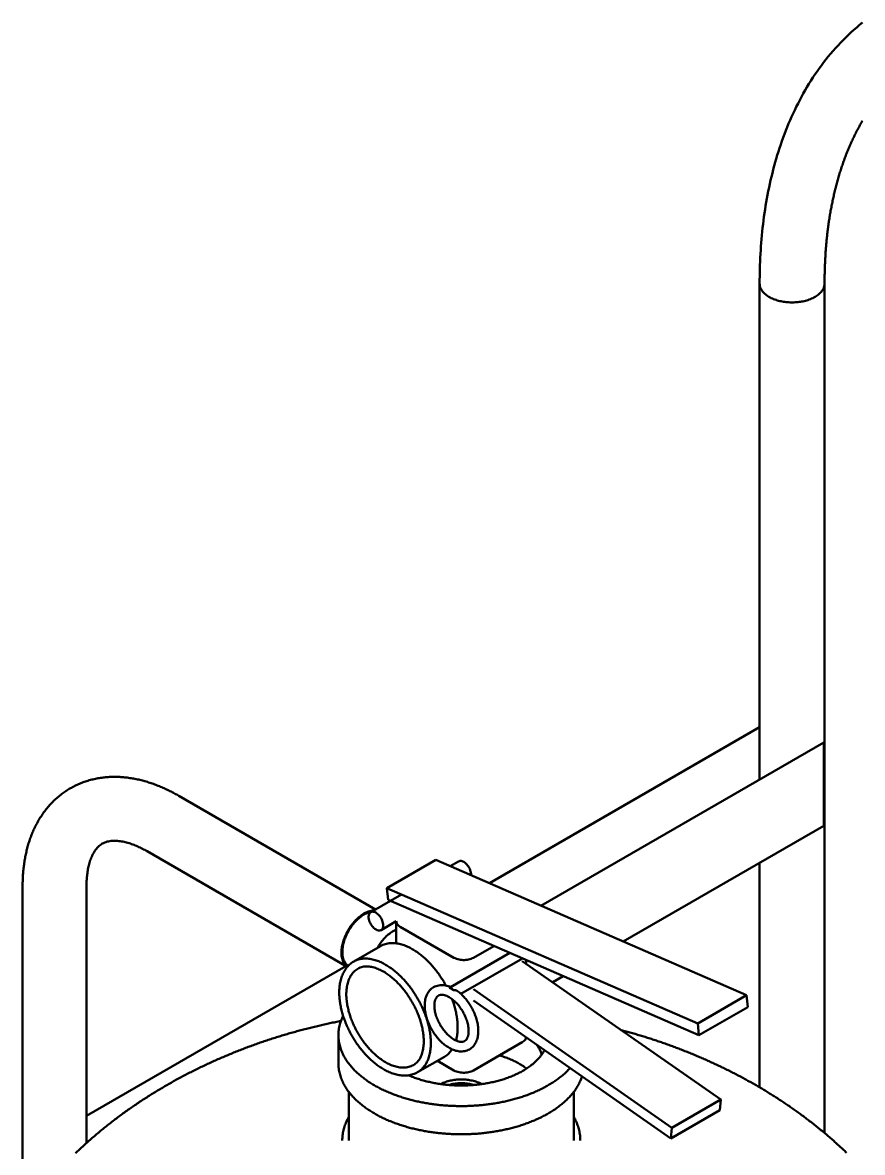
# Model space of a CAD drawing. Header units: millimetres. Extents: x 0 to 594, y 0 to 420.
# Drawn here: x 457.33 to 490.18, y 286.59 to 330.8 of the extents above; entities that cross this region are included whole.
import ezdxf

# ---------------------------------------------------------------- set-up
doc = ezdxf.new("R2010")
doc.units = ezdxf.units.MM
doc.layers.add('01-VISIBLE', color=7, linetype='CONTINUOUS', lineweight=50)

msp = doc.modelspace()

# ---------------------------------------------------------------- linework, layer by layer
at = {"layer": '01-VISIBLE'}
for p, q in [((486.163, 301.183), (486.163, 320.581)), ((488.703, 287.349), (488.703, 320.581)), ((475.591, 297.121), (486.163, 303.224)), ((477.606, 296.243), (488.67, 302.631)), ((488.67, 299.365), (488.67, 302.631)), ((471.138, 296.101), (463.45, 300.539)), ((480.831, 294.839), (488.67, 299.365)), ((470.034, 293.852), (462.2, 298.374)), ((471.582, 296.933), (473.492, 298.035)), ((473.492, 298.035), (485.651, 292.739)), ((474.059, 297.788), (474.386, 297.977)), ((486.163, 289.136), (486.163, 297.917)), ((457.333, 297.007), (457.333, 284.127)), ((459.833, 297.007), (459.833, 286.959)), ((470.949, 295.993), (472.15, 296.686)), ((471.629, 296.468), (471.582, 296.933)), ((471.582, 296.933), (483.742, 291.637)), ((471.629, 296.468), (483.788, 291.172)), ((471.354, 295.291), (471.948, 295.634)), ((471.948, 295.576), (471.898, 295.605)), ((471.948, 294.772), (471.948, 295.642)), ((472.106, 295.421), (474.206, 294.209)), ((471.334, 294.665), (470.283, 294.059)), ((474.97, 294.209), (475.764, 294.667)), ((474.073, 293.058), (476.388, 294.395)), ((474.478, 292.793), (476.881, 294.181)), ((476.879, 294.079), (484.641, 288.656)), ((477.037, 293.968), (477.037, 294.113)), ((459.833, 288.023), (469.982, 293.882)), ((478.072, 293.246), (478.483, 293.483)), ((474.97, 292.977), (482.731, 287.554)), ((483.742, 291.637), (485.651, 292.739)), ((485.697, 292.275), (485.651, 292.739)), ((474.97, 292.533), (482.692, 287.138)), ((483.788, 291.172), (485.697, 292.275)), ((483.788, 291.172), (483.742, 291.637)), ((469.688, 290.075), (469.688, 291.178)), ((474.97, 289.8), (476.879, 290.902)), ((473.834, 290.335), (472.783, 289.729)), ((473.556, 290.175), (474.206, 289.8)), ((470.093, 287.054), (470.093, 288.961)), ((478.893, 287.054), (478.893, 288.961)), ((482.731, 287.554), (484.641, 288.656)), ((484.601, 288.241), (484.641, 288.656)), ((482.692, 287.138), (484.601, 288.241)), ((482.692, 287.138), (482.731, 287.554))]:
    msp.add_line(p, q, dxfattribs=at)
for points in [[(486.163, 320.581), (486.163, 320.727), (486.165, 320.872), (486.167, 321.018), (486.171, 321.163), (486.175, 321.309), (486.181, 321.454), (486.188, 321.6), (486.195, 321.745), (486.204, 321.89), (486.214, 322.036), (486.225, 322.181), (486.237, 322.326), (486.25, 322.471), (486.264, 322.616), (486.28, 322.76), (486.297, 322.905), (486.314, 323.049), (486.333, 323.194), (486.354, 323.338), (486.375, 323.482), (486.398, 323.625), (486.422, 323.769), (486.447, 323.912), (486.474, 324.056), (486.501, 324.198), (486.531, 324.341), (486.561, 324.483), (486.593, 324.625), (486.626, 324.767), (486.66, 324.908), (486.696, 325.05), (486.734, 325.19), (486.772, 325.331), (486.813, 325.47), (486.854, 325.61), (486.897, 325.749), (486.942, 325.887), (486.988, 326.026), (487.036, 326.163), (487.085, 326.3), (487.136, 326.437), (487.188, 326.572), (487.242, 326.708), (487.297, 326.842), (487.354, 326.976), (487.413, 327.109), (487.473, 327.242), (487.535, 327.374), (487.598, 327.505), (487.664, 327.635), (487.73, 327.764), (487.799, 327.892), (487.869, 328.02), (487.941, 328.146), (488.015, 328.272), (488.09, 328.396), (488.168, 328.52), (488.247, 328.642), (488.327, 328.763), (488.41, 328.883), (488.494, 329.002), (488.58, 329.119), (488.667, 329.236), (488.757, 329.35), (488.848, 329.464), (488.941, 329.576), (489.035, 329.687), (489.132, 329.796), (489.23, 329.903), (489.329, 330.009), (489.431, 330.114), (489.534, 330.216), (489.639, 330.318), (489.745, 330.417), (489.853, 330.514), (489.963, 330.61), (490.074, 330.704), (490.187, 330.796)], [(488.703, 320.581), (488.703, 320.631), (488.703, 320.682), (488.703, 320.732), (488.704, 320.782), (488.704, 320.832), (488.705, 320.882), (488.706, 320.932), (488.707, 320.983), (488.708, 321.033), (488.71, 321.083), (488.711, 321.133), (488.713, 321.183), (488.714, 321.233), (488.716, 321.283), (488.718, 321.334), (488.72, 321.384), (488.722, 321.434), (488.725, 321.484), (488.727, 321.534), (488.73, 321.584), (488.733, 321.634), (488.736, 321.684), (488.739, 321.734), (488.743, 321.784), (488.746, 321.834), (488.75, 321.884), (488.753, 321.934), (488.757, 321.984), (488.761, 322.034), (488.766, 322.084), (488.77, 322.134), (488.774, 322.184), (488.779, 322.234), (488.784, 322.284), (488.789, 322.334), (488.794, 322.384), (488.799, 322.434), (488.805, 322.484), (488.81, 322.534), (488.816, 322.584), (488.822, 322.633), (488.828, 322.683), (488.835, 322.733), (488.841, 322.783), (488.848, 322.832), (488.855, 322.882), (488.862, 322.932), (488.869, 322.981), (488.876, 323.031), (488.883, 323.081), (488.891, 323.13), (488.899, 323.18), (488.907, 323.229), (488.915, 323.279), (488.923, 323.328), (488.932, 323.378), (488.941, 323.427), (488.949, 323.477), (488.959, 323.526), (488.968, 323.575), (488.977, 323.624), (488.987, 323.674), (488.997, 323.723), (489.007, 323.772), (489.017, 323.821), (489.027, 323.87), (489.038, 323.919), (489.048, 323.968), (489.059, 324.017), (489.071, 324.066), (489.082, 324.115), (489.093, 324.164), (489.105, 324.213), (489.117, 324.261), (489.129, 324.31), (489.141, 324.359), (489.154, 324.407), (489.167, 324.456), (489.18, 324.504), (489.193, 324.553), (489.206, 324.601), (489.219, 324.649), (489.233, 324.698), (489.247, 324.746), (489.261, 324.794), (489.276, 324.842), (489.29, 324.89), (489.305, 324.938), (489.32, 324.986), (489.335, 325.034), (489.351, 325.081), (489.366, 325.129), (489.382, 325.177), (489.398, 325.224), (489.415, 325.272), (489.431, 325.319), (489.448, 325.366), (489.465, 325.413), (489.482, 325.46), (489.5, 325.508), (489.518, 325.554), (489.535, 325.601), (489.554, 325.648), (489.572, 325.695), (489.591, 325.741), (489.61, 325.788), (489.629, 325.834), (489.648, 325.88), (489.668, 325.927), (489.687, 325.973), (489.707, 326.019), (489.728, 326.065), (489.748, 326.11), (489.769, 326.156), (489.79, 326.201), (489.812, 326.247), (489.833, 326.292), (489.855, 326.337), (489.877, 326.382), (489.899, 326.427), (489.922, 326.472), (489.945, 326.517), (489.968, 326.561), (489.991, 326.606), (490.015, 326.65), (490.039, 326.694), (490.063, 326.738), (490.087, 326.782), (490.112, 326.826), (490.137, 326.869), (490.162, 326.912), (490.188, 326.956)], [(486.163, 320.581), (486.166, 320.531), (486.175, 320.481), (486.189, 320.432), (486.209, 320.386), (486.233, 320.341), (486.261, 320.299), (486.292, 320.259), (486.326, 320.221), (486.363, 320.186), (486.402, 320.153), (486.442, 320.123), (486.484, 320.094), (486.527, 320.067), (486.571, 320.043), (486.616, 320.02), (486.662, 319.998), (486.709, 319.979), (486.756, 319.961), (486.804, 319.944), (486.853, 319.929), (486.902, 319.915), (486.951, 319.903), (487, 319.892), (487.05, 319.882), (487.1, 319.874), (487.15, 319.866), (487.201, 319.86), (487.251, 319.856), (487.302, 319.852), (487.352, 319.849), (487.403, 319.848), (487.454, 319.848), (487.504, 319.849), (487.555, 319.851), (487.606, 319.855), (487.656, 319.859), (487.706, 319.865), (487.757, 319.872), (487.807, 319.881), (487.856, 319.89), (487.906, 319.901), (487.955, 319.913), (488.004, 319.926), (488.053, 319.941), (488.101, 319.958), (488.148, 319.975), (488.195, 319.995), (488.241, 320.016), (488.286, 320.038), (488.331, 320.063)], [(488.331, 320.063), (488.375, 320.089), (488.417, 320.118), (488.459, 320.149), (488.498, 320.182), (488.535, 320.217), (488.57, 320.255), (488.602, 320.295), (488.631, 320.338), (488.655, 320.383), (488.676, 320.43), (488.69, 320.479), (488.7, 320.53), (488.703, 320.581)], [(463.45, 300.539), (463.407, 300.564), (463.363, 300.589), (463.319, 300.613), (463.275, 300.637), (463.231, 300.661), (463.186, 300.684), (463.142, 300.707), (463.097, 300.73), (463.052, 300.752), (463.007, 300.774), (462.962, 300.795), (462.916, 300.816), (462.87, 300.837), (462.824, 300.858), (462.778, 300.877), (462.732, 300.897), (462.686, 300.916), (462.639, 300.935), (462.593, 300.953), (462.546, 300.971), (462.499, 300.989), (462.452, 301.006), (462.404, 301.023), (462.357, 301.039), (462.309, 301.055), (462.261, 301.07), (462.213, 301.085), (462.165, 301.099), (462.117, 301.113), (462.069, 301.127), (462.02, 301.139), (461.972, 301.152), (461.923, 301.164), (461.874, 301.175), (461.825, 301.186), (461.776, 301.196), (461.727, 301.206), (461.677, 301.216), (461.628, 301.224), (461.578, 301.232), (461.529, 301.24), (461.479, 301.247), (461.429, 301.254), (461.38, 301.259), (461.33, 301.265), (461.28, 301.27), (461.23, 301.274), (461.18, 301.277), (461.13, 301.28), (461.079, 301.282), (461.029, 301.284), (460.979, 301.285), (460.929, 301.285), (460.879, 301.285), (460.829, 301.284), (460.778, 301.282), (460.728, 301.28), (460.678, 301.277), (460.628, 301.273), (460.578, 301.269), (460.528, 301.264), (460.478, 301.258), (460.429, 301.252), (460.379, 301.245), (460.329, 301.237), (460.28, 301.228), (460.231, 301.219), (460.181, 301.209), (460.132, 301.199), (460.083, 301.187), (460.035, 301.175), (459.986, 301.163), (459.938, 301.149), (459.89, 301.135), (459.842, 301.12), (459.794, 301.104), (459.747, 301.088), (459.7, 301.071), (459.653, 301.053), (459.606, 301.035), (459.56, 301.015), (459.514, 300.995), (459.468, 300.975), (459.422, 300.954), (459.377, 300.932), (459.333, 300.909), (459.288, 300.885), (459.244, 300.861), (459.2, 300.837), (459.157, 300.811), (459.114, 300.785), (459.072, 300.758), (459.03, 300.731), (458.988, 300.703), (458.947, 300.674), (458.906, 300.645), (458.866, 300.615), (458.826, 300.584), (458.787, 300.553), (458.748, 300.522), (458.71, 300.489), (458.672, 300.456), (458.634, 300.423), (458.597, 300.389), (458.561, 300.354), (458.525, 300.319), (458.49, 300.283), (458.455, 300.247), (458.421, 300.211), (458.387, 300.173), (458.354, 300.136), (458.321, 300.098), (458.289, 300.059), (458.258, 300.02), (458.227, 299.981), (458.196, 299.941), (458.166, 299.9), (458.137, 299.86), (458.108, 299.819), (458.08, 299.777), (458.053, 299.735), (458.026, 299.693), (457.999, 299.65), (457.973, 299.607), (457.948, 299.564), (457.923, 299.52), (457.899, 299.476), (457.875, 299.432), (457.852, 299.388), (457.829, 299.343), (457.807, 299.298), (457.786, 299.252), (457.765, 299.207), (457.745, 299.161), (457.725, 299.115), (457.706, 299.068), (457.687, 299.022), (457.669, 298.975), (457.651, 298.928), (457.634, 298.881), (457.617, 298.834), (457.601, 298.786), (457.586, 298.738), (457.57, 298.691), (457.556, 298.642), (457.542, 298.594), (457.528, 298.546), (457.515, 298.498), (457.503, 298.449), (457.491, 298.4), (457.479, 298.351), (457.468, 298.302), (457.457, 298.253), (457.447, 298.204), (457.437, 298.155), (457.428, 298.106), (457.419, 298.056), (457.411, 298.007), (457.403, 297.957), (457.396, 297.908), (457.389, 297.858), (457.382, 297.808), (457.376, 297.758), (457.37, 297.709), (457.365, 297.659), (457.36, 297.609), (457.356, 297.559), (457.352, 297.509), (457.348, 297.459), (457.345, 297.409), (457.342, 297.358), (457.34, 297.308), (457.337, 297.258), (457.336, 297.208), (457.335, 297.158), (457.334, 297.108), (457.333, 297.058), (457.333, 297.007)], [(460.45, 298.672), (460.407, 298.644), (460.365, 298.614), (460.326, 298.582), (460.288, 298.547), (460.253, 298.509), (460.22, 298.47), (460.188, 298.43), (460.159, 298.388), (460.131, 298.344), (460.105, 298.3), (460.081, 298.255), (460.058, 298.209), (460.037, 298.162), (460.017, 298.115), (459.998, 298.067), (459.981, 298.019), (459.965, 297.97), (459.95, 297.921), (459.936, 297.872), (459.923, 297.822), (459.911, 297.772), (459.9, 297.722), (459.89, 297.671), (459.881, 297.621), (459.873, 297.57), (459.866, 297.519), (459.859, 297.468), (459.853, 297.417), (459.848, 297.366), (459.844, 297.315), (459.841, 297.264), (459.838, 297.213), (459.836, 297.161), (459.834, 297.11), (459.833, 297.059), (459.833, 297.007)], [(462.2, 298.374), (462.156, 298.4), (462.111, 298.425), (462.066, 298.449), (462.02, 298.473), (461.974, 298.496), (461.928, 298.518), (461.882, 298.54), (461.835, 298.561), (461.788, 298.582), (461.741, 298.602), (461.693, 298.621), (461.645, 298.639), (461.597, 298.657), (461.548, 298.673), (461.499, 298.689), (461.45, 298.704), (461.401, 298.717), (461.351, 298.73), (461.301, 298.742), (461.251, 298.752), (461.2, 298.761), (461.149, 298.769), (461.098, 298.775), (461.047, 298.78), (460.996, 298.783), (460.945, 298.785), (460.893, 298.785), (460.842, 298.782), (460.791, 298.778), (460.74, 298.771), (460.69, 298.762), (460.64, 298.75), (460.591, 298.735), (460.543, 298.717), (460.496, 298.696), (460.45, 298.672)], [(474.386, 297.977), (474.418, 297.99), (474.453, 297.995), (474.489, 297.993), (474.523, 297.985), (474.557, 297.973), (474.588, 297.957)], [(474.588, 297.957), (474.631, 297.928), (474.671, 297.895), (474.708, 297.858), (474.741, 297.818), (474.771, 297.775), (474.797, 297.731), (474.821, 297.685), (474.84, 297.637), (474.856, 297.587), (474.868, 297.537), (474.874, 297.485), (474.874, 297.433)], [(470.035, 293.853), (469.996, 293.884), (469.96, 293.919), (469.928, 293.958), (469.901, 294), (469.877, 294.044), (469.857, 294.09), (469.841, 294.137), (469.828, 294.186), (469.818, 294.235), (469.811, 294.284), (469.807, 294.334), (469.805, 294.385), (469.805, 294.435), (469.807, 294.485), (469.811, 294.535), (469.817, 294.584), (469.825, 294.634), (469.834, 294.683), (469.844, 294.732), (469.856, 294.781), (469.87, 294.829), (469.885, 294.877), (469.901, 294.925), (469.918, 294.972), (469.936, 295.018), (469.956, 295.065), (469.976, 295.11), (469.998, 295.156), (470.021, 295.2), (470.044, 295.244), (470.069, 295.288), (470.095, 295.331), (470.122, 295.373), (470.15, 295.415), (470.178, 295.456), (470.208, 295.497), (470.239, 295.536), (470.27, 295.575), (470.303, 295.613), (470.337, 295.65), (470.371, 295.687), (470.407, 295.722), (470.443, 295.756), (470.481, 295.789), (470.52, 295.821), (470.559, 295.852), (470.6, 295.881), (470.642, 295.909), (470.684, 295.935), (470.728, 295.96), (470.773, 295.982), (470.819, 296.002), (470.866, 296.019), (470.914, 296.034), (470.963, 296.046), (471.012, 296.054), (471.062, 296.058)], [(470.069, 293.89), (470.029, 293.92), (469.992, 293.955), (469.96, 293.994), (469.932, 294.036), (469.909, 294.081), (469.889, 294.127), (469.873, 294.175), (469.861, 294.224), (469.851, 294.273), (469.845, 294.323), (469.841, 294.374), (469.84, 294.424), (469.841, 294.475), (469.844, 294.525), (469.849, 294.575), (469.856, 294.625), (469.864, 294.675), (469.875, 294.724), (469.886, 294.773), (469.899, 294.822), (469.914, 294.87), (469.93, 294.918), (469.947, 294.966), (469.966, 295.013), (469.985, 295.059), (470.006, 295.105), (470.028, 295.15), (470.051, 295.195), (470.075, 295.24), (470.1, 295.283), (470.126, 295.326), (470.154, 295.369), (470.182, 295.411), (470.211, 295.452), (470.242, 295.492), (470.273, 295.532), (470.305, 295.57), (470.339, 295.608), (470.373, 295.645), (470.409, 295.681), (470.445, 295.715), (470.483, 295.749), (470.522, 295.781), (470.561, 295.812), (470.602, 295.842), (470.644, 295.87), (470.687, 295.896), (470.731, 295.921), (470.777, 295.943), (470.823, 295.962), (470.871, 295.979), (470.919, 295.993), (470.969, 296.004)], [(471.354, 295.291), (471.306, 295.274), (471.255, 295.274), (471.206, 295.286), (471.159, 295.307), (471.116, 295.334), (471.076, 295.366), (471.04, 295.402), (471.007, 295.44), (470.976, 295.482), (470.949, 295.525), (470.925, 295.57), (470.905, 295.617), (470.888, 295.665), (470.875, 295.714), (470.867, 295.765), (470.865, 295.816), (470.87, 295.867), (470.885, 295.916), (470.911, 295.959), (470.949, 295.993)], [(470.949, 295.993), (470.982, 296.006), (471.017, 296.011), (471.052, 296.009), (471.087, 296.001), (471.12, 295.989), (471.152, 295.972)], [(471.152, 295.972), (471.194, 295.945), (471.233, 295.912), (471.268, 295.877), (471.301, 295.838), (471.33, 295.797), (471.357, 295.754), (471.38, 295.709), (471.4, 295.663), (471.416, 295.615), (471.429, 295.566), (471.436, 295.516), (471.438, 295.465), (471.433, 295.415), (471.418, 295.367), (471.392, 295.324), (471.354, 295.291)], [(471.211, 294.595), (471.237, 294.64), (471.264, 294.684), (471.293, 294.728), (471.323, 294.771), (471.353, 294.813), (471.385, 294.854), (471.418, 294.895), (471.452, 294.934), (471.487, 294.973), (471.523, 295.01), (471.56, 295.047), (471.599, 295.082), (471.638, 295.116), (471.679, 295.149), (471.721, 295.18), (471.764, 295.209), (471.808, 295.237), (471.854, 295.262), (471.9, 295.286), (471.948, 295.307)], [(471.948, 295.642), (471.954, 295.595), (471.971, 295.551), (471.998, 295.511), (472.03, 295.477), (472.066, 295.447), (472.106, 295.421)], [(473.891, 293.119), (473.867, 293.163), (473.842, 293.207), (473.817, 293.251), (473.791, 293.294), (473.765, 293.337), (473.738, 293.38), (473.711, 293.422), (473.683, 293.464), (473.655, 293.505), (473.626, 293.547), (473.597, 293.588), (473.567, 293.628), (473.537, 293.669), (473.506, 293.709), (473.475, 293.748), (473.444, 293.787), (473.411, 293.826), (473.379, 293.864), (473.346, 293.902), (473.312, 293.94), (473.278, 293.977), (473.243, 294.013), (473.208, 294.049), (473.173, 294.085), (473.137, 294.12), (473.1, 294.154), (473.063, 294.188), (473.025, 294.222), (472.987, 294.255), (472.949, 294.287), (472.909, 294.318), (472.87, 294.349), (472.83, 294.38), (472.789, 294.409), (472.748, 294.438), (472.706, 294.466), (472.664, 294.493), (472.621, 294.52), (472.577, 294.545), (472.533, 294.57), (472.489, 294.593), (472.444, 294.616), (472.398, 294.637), (472.352, 294.658), (472.306, 294.677), (472.259, 294.694), (472.211, 294.711), (472.163, 294.726), (472.115, 294.739), (472.066, 294.751), (472.016, 294.761), (471.967, 294.769), (471.917, 294.776), (471.867, 294.78), (471.816, 294.782), (471.766, 294.782), (471.716, 294.78), (471.666, 294.775), (471.616, 294.767), (471.567, 294.757), (471.518, 294.744), (471.47, 294.729), (471.424, 294.71), (471.378, 294.689), (471.334, 294.665)], [(472.783, 289.729), (472.74, 289.705), (472.694, 289.684), (472.648, 289.665), (472.601, 289.648), (472.553, 289.634), (472.504, 289.622), (472.455, 289.613), (472.406, 289.605), (472.356, 289.601), (472.306, 289.598), (472.256, 289.598), (472.206, 289.6), (472.156, 289.603), (472.106, 289.609), (472.057, 289.617), (472.007, 289.626), (471.959, 289.637), (471.91, 289.649), (471.862, 289.663), (471.814, 289.679), (471.767, 289.695), (471.721, 289.713), (471.674, 289.733), (471.629, 289.753), (471.584, 289.775), (471.539, 289.797), (471.495, 289.821), (471.451, 289.846), (471.408, 289.871), (471.366, 289.897), (471.324, 289.925), (471.282, 289.953), (471.241, 289.981), (471.201, 290.011), (471.161, 290.041), (471.122, 290.072), (471.083, 290.104), (471.044, 290.136), (471.006, 290.169), (470.969, 290.202), (470.932, 290.236), (470.896, 290.27), (470.86, 290.305), (470.825, 290.341), (470.79, 290.377), (470.756, 290.413), (470.722, 290.45), (470.689, 290.488), (470.656, 290.525), (470.624, 290.564), (470.592, 290.602), (470.561, 290.641), (470.53, 290.681), (470.5, 290.721), (470.47, 290.761), (470.441, 290.801), (470.412, 290.842), (470.383, 290.884), (470.356, 290.925), (470.328, 290.967), (470.302, 291.009), (470.275, 291.052), (470.249, 291.095), (470.224, 291.138), (470.199, 291.182), (470.175, 291.225), (470.151, 291.269), (470.128, 291.314), (470.106, 291.358), (470.083, 291.403), (470.062, 291.449), (470.041, 291.494), (470.02, 291.54), (470, 291.586), (469.981, 291.632), (469.962, 291.678), (469.944, 291.725), (469.927, 291.772), (469.91, 291.819), (469.893, 291.866), (469.877, 291.913), (469.862, 291.961), (469.848, 292.009), (469.834, 292.057), (469.821, 292.105), (469.809, 292.154), (469.797, 292.203), (469.786, 292.251), (469.776, 292.3), (469.766, 292.35), (469.757, 292.399), (469.75, 292.448), (469.743, 292.498), (469.736, 292.547), (469.731, 292.597), (469.727, 292.647), (469.723, 292.697), (469.72, 292.747), (469.719, 292.797), (469.718, 292.847), (469.719, 292.897), (469.72, 292.947), (469.723, 292.997), (469.727, 293.047), (469.732, 293.097), (469.739, 293.146), (469.746, 293.196), (469.755, 293.245), (469.766, 293.294), (469.778, 293.343), (469.791, 293.391), (469.806, 293.439), (469.823, 293.486), (469.841, 293.532), (469.861, 293.578), (469.883, 293.623), (469.906, 293.668), (469.931, 293.711), (469.959, 293.753), (469.988, 293.794), (470.018, 293.833), (470.051, 293.871), (470.086, 293.907), (470.122, 293.942), (470.16, 293.974), (470.2, 294.005), (470.241, 294.033), (470.283, 294.059)], [(471.533, 293.935), (471.489, 293.96), (471.445, 293.984), (471.4, 294.007), (471.354, 294.028), (471.308, 294.049), (471.261, 294.068), (471.214, 294.086), (471.166, 294.103), (471.118, 294.118), (471.069, 294.132), (471.02, 294.144), (470.97, 294.154), (470.92, 294.163), (470.87, 294.169), (470.82, 294.174), (470.769, 294.176), (470.719, 294.176), (470.668, 294.174), (470.618, 294.169), (470.568, 294.161), (470.518, 294.151), (470.469, 294.138), (470.421, 294.123), (470.374, 294.104), (470.328, 294.083), (470.283, 294.059)], [(474.97, 294.209), (474.923, 294.185), (474.874, 294.165), (474.824, 294.149), (474.772, 294.136), (474.72, 294.127), (474.667, 294.121), (474.615, 294.118), (474.562, 294.118), (474.509, 294.121), (474.456, 294.127), (474.404, 294.136), (474.353, 294.149), (474.302, 294.165), (474.253, 294.185), (474.206, 294.209)], [(472.621, 290.01), (472.577, 289.986), (472.531, 289.965), (472.484, 289.948), (472.436, 289.934), (472.386, 289.923), (472.337, 289.915), (472.287, 289.91), (472.236, 289.908), (472.186, 289.908), (472.136, 289.911), (472.086, 289.917), (472.036, 289.925), (471.986, 289.935), (471.938, 289.946), (471.889, 289.96), (471.841, 289.976), (471.794, 289.993), (471.747, 290.011), (471.701, 290.031), (471.655, 290.053), (471.61, 290.075), (471.566, 290.099), (471.522, 290.124), (471.479, 290.15), (471.436, 290.177), (471.395, 290.205), (471.353, 290.234), (471.313, 290.263), (471.272, 290.294), (471.233, 290.325), (471.194, 290.357), (471.156, 290.39), (471.118, 290.423), (471.081, 290.457), (471.044, 290.492), (471.009, 290.527), (470.973, 290.563), (470.938, 290.599), (470.904, 290.636), (470.87, 290.674), (470.837, 290.712), (470.805, 290.75), (470.773, 290.789), (470.741, 290.828), (470.71, 290.868), (470.68, 290.908), (470.65, 290.949), (470.621, 290.99), (470.593, 291.031), (470.565, 291.073), (470.537, 291.115), (470.51, 291.158), (470.484, 291.201), (470.458, 291.244), (470.433, 291.288), (470.408, 291.332), (470.384, 291.376), (470.361, 291.421), (470.338, 291.465), (470.316, 291.511), (470.294, 291.556), (470.273, 291.602), (470.253, 291.648), (470.233, 291.694), (470.214, 291.741), (470.196, 291.788), (470.178, 291.835), (470.161, 291.882), (470.145, 291.93), (470.129, 291.978), (470.115, 292.026), (470.1, 292.074), (470.087, 292.123), (470.075, 292.172), (470.063, 292.221), (470.052, 292.27), (470.042, 292.319), (470.033, 292.369), (470.024, 292.418), (470.017, 292.468), (470.011, 292.518), (470.005, 292.568), (470.001, 292.618), (469.998, 292.669), (469.996, 292.719), (469.995, 292.769), (469.995, 292.82), (469.997, 292.87), (470, 292.92), (470.004, 292.97), (470.01, 293.02), (470.017, 293.07), (470.026, 293.12), (470.036, 293.169), (470.049, 293.218), (470.063, 293.266), (470.079, 293.314), (470.097, 293.361), (470.118, 293.407), (470.14, 293.452), (470.165, 293.496), (470.192, 293.538), (470.221, 293.579), (470.253, 293.618), (470.287, 293.655), (470.323, 293.69), (470.362, 293.722), (470.403, 293.752), (470.445, 293.779)], [(471.452, 293.663), (471.408, 293.687), (471.364, 293.711), (471.318, 293.733), (471.273, 293.754), (471.226, 293.774), (471.179, 293.792), (471.131, 293.809), (471.083, 293.823), (471.034, 293.836), (470.985, 293.847), (470.935, 293.856), (470.885, 293.862), (470.834, 293.865), (470.784, 293.866), (470.733, 293.864), (470.683, 293.859), (470.634, 293.85), (470.585, 293.838), (470.537, 293.822), (470.49, 293.802), (470.445, 293.779)], [(472.621, 290.01), (472.664, 290.037), (472.704, 290.067), (472.742, 290.1), (472.777, 290.136), (472.809, 290.175), (472.839, 290.215), (472.866, 290.258), (472.891, 290.302), (472.913, 290.347), (472.932, 290.393), (472.95, 290.44), (472.965, 290.488), (472.978, 290.537), (472.99, 290.586), (472.999, 290.635), (473.007, 290.685), (473.014, 290.735), (473.019, 290.785), (473.022, 290.835), (473.024, 290.885), (473.025, 290.936), (473.024, 290.986), (473.022, 291.036), (473.02, 291.087), (473.016, 291.137), (473.011, 291.187), (473.005, 291.237), (472.998, 291.287), (472.99, 291.336), (472.981, 291.386), (472.971, 291.435), (472.961, 291.485), (472.949, 291.534), (472.937, 291.582), (472.924, 291.631), (472.911, 291.679), (472.896, 291.728), (472.881, 291.776), (472.865, 291.823), (472.849, 291.871), (472.831, 291.918), (472.813, 291.965), (472.795, 292.012), (472.776, 292.058), (472.756, 292.105), (472.735, 292.151), (472.714, 292.196), (472.693, 292.242), (472.67, 292.287), (472.648, 292.332), (472.624, 292.376), (472.6, 292.421), (472.576, 292.465), (472.551, 292.508), (472.525, 292.551), (472.499, 292.594), (472.472, 292.637), (472.444, 292.679), (472.416, 292.721), (472.388, 292.762), (472.359, 292.804), (472.329, 292.844), (472.299, 292.885), (472.269, 292.925), (472.237, 292.964), (472.206, 293.003), (472.173, 293.042), (472.141, 293.08), (472.107, 293.117), (472.073, 293.155), (472.039, 293.191), (472.004, 293.227), (471.968, 293.263), (471.932, 293.298), (471.895, 293.332), (471.858, 293.366), (471.82, 293.399), (471.782, 293.432), (471.743, 293.463), (471.703, 293.494), (471.663, 293.525), (471.622, 293.554), (471.58, 293.583), (471.538, 293.61), (471.496, 293.637), (471.452, 293.663)], [(472.783, 289.729), (472.826, 289.756), (472.868, 289.785), (472.907, 289.816), (472.944, 289.85), (472.98, 289.885), (473.013, 289.923), (473.045, 289.963), (473.074, 290.004), (473.101, 290.046), (473.127, 290.09), (473.15, 290.134), (473.171, 290.18), (473.191, 290.227), (473.208, 290.274), (473.224, 290.322), (473.238, 290.37), (473.251, 290.419), (473.262, 290.468), (473.271, 290.517), (473.28, 290.567), (473.286, 290.617), (473.292, 290.667), (473.296, 290.718), (473.299, 290.768), (473.301, 290.818), (473.301, 290.869), (473.301, 290.919), (473.299, 290.969), (473.297, 291.02), (473.293, 291.07), (473.289, 291.12), (473.284, 291.17), (473.278, 291.22), (473.271, 291.27), (473.263, 291.32), (473.254, 291.37), (473.245, 291.419), (473.234, 291.469), (473.223, 291.518), (473.212, 291.567), (473.199, 291.616), (473.186, 291.664), (473.172, 291.713), (473.158, 291.761), (473.143, 291.809), (473.127, 291.857), (473.111, 291.905), (473.094, 291.952), (473.076, 292), (473.058, 292.047), (473.04, 292.093), (473.02, 292.14), (473, 292.186), (472.98, 292.232), (472.959, 292.278), (472.937, 292.324), (472.915, 292.369), (472.893, 292.414), (472.87, 292.459), (472.846, 292.504), (472.822, 292.548), (472.797, 292.592), (472.772, 292.635), (472.746, 292.679), (472.72, 292.722), (472.693, 292.765), (472.666, 292.807), (472.639, 292.849), (472.61, 292.891), (472.582, 292.932), (472.553, 292.974), (472.523, 293.014), (472.493, 293.055), (472.462, 293.095), (472.431, 293.134), (472.399, 293.174), (472.367, 293.213), (472.335, 293.251), (472.302, 293.289), (472.268, 293.327), (472.234, 293.364), (472.199, 293.4), (472.164, 293.437), (472.129, 293.472), (472.093, 293.508), (472.056, 293.542), (472.019, 293.576), (471.981, 293.61), (471.943, 293.643), (471.905, 293.675), (471.866, 293.707), (471.826, 293.738), (471.786, 293.769), (471.745, 293.799), (471.704, 293.827), (471.662, 293.856), (471.62, 293.883), (471.577, 293.91), (471.533, 293.935)], [(474.076, 293.06), (474.026, 293.08), (473.976, 293.097), (473.925, 293.111), (473.873, 293.123), (473.82, 293.131), (473.767, 293.136), (473.714, 293.137), (473.661, 293.134), (473.608, 293.127), (473.556, 293.115), (473.505, 293.1), (473.456, 293.079), (473.409, 293.055)], [(473.409, 293.055), (473.367, 293.028), (473.327, 292.998), (473.289, 292.964), (473.255, 292.928), (473.224, 292.889), (473.195, 292.848), (473.17, 292.804), (473.147, 292.76), (473.128, 292.713), (473.111, 292.666), (473.097, 292.618), (473.086, 292.569), (473.077, 292.52), (473.07, 292.47), (473.066, 292.42), (473.063, 292.37), (473.063, 292.32), (473.064, 292.27), (473.068, 292.22), (473.072, 292.17), (473.079, 292.121), (473.087, 292.071), (473.096, 292.022), (473.107, 291.973), (473.119, 291.924), (473.132, 291.876), (473.147, 291.828), (473.163, 291.78), (473.18, 291.733), (473.198, 291.687), (473.217, 291.64), (473.237, 291.594), (473.258, 291.549), (473.28, 291.504), (473.303, 291.459), (473.327, 291.415), (473.352, 291.372), (473.378, 291.329), (473.405, 291.287), (473.433, 291.245), (473.462, 291.204), (473.492, 291.164), (473.522, 291.124), (473.554, 291.085), (473.586, 291.047), (473.619, 291.01), (473.654, 290.973), (473.689, 290.937), (473.725, 290.903), (473.762, 290.869), (473.8, 290.836), (473.839, 290.804), (473.879, 290.774), (473.919, 290.745), (473.961, 290.717), (474.004, 290.691), (474.047, 290.666), (474.092, 290.643), (474.137, 290.622), (474.184, 290.603), (474.231, 290.586), (474.279, 290.571), (474.327, 290.559), (474.377, 290.55), (474.426, 290.544), (474.476, 290.541), (474.526, 290.542), (474.576, 290.546), (474.626, 290.553), (474.675, 290.565), (474.722, 290.58), (474.768, 290.6), (474.813, 290.623)], [(474.016, 292.667), (473.972, 292.691), (473.926, 292.713), (473.879, 292.731), (473.831, 292.745), (473.782, 292.755), (473.731, 292.759), (473.681, 292.756), (473.632, 292.744), (473.587, 292.721), (473.549, 292.689), (473.517, 292.649), (473.492, 292.606), (473.474, 292.559), (473.46, 292.51), (473.45, 292.461), (473.444, 292.411), (473.441, 292.361), (473.441, 292.31), (473.444, 292.26), (473.448, 292.21), (473.455, 292.16), (473.464, 292.11), (473.475, 292.061), (473.487, 292.012), (473.501, 291.963), (473.516, 291.915), (473.533, 291.868), (473.551, 291.821), (473.571, 291.774), (473.591, 291.728), (473.613, 291.683), (473.636, 291.638), (473.661, 291.594), (473.686, 291.55), (473.713, 291.507), (473.741, 291.465), (473.769, 291.424), (473.799, 291.384), (473.831, 291.344), (473.863, 291.305), (473.896, 291.267), (473.931, 291.23), (473.966, 291.195), (474.003, 291.16), (474.041, 291.127), (474.08, 291.095), (474.121, 291.065), (474.162, 291.037), (474.205, 291.011), (474.25, 290.987), (474.295, 290.965), (474.342, 290.947), (474.391, 290.933), (474.44, 290.923), (474.49, 290.919), (474.541, 290.922), (474.59, 290.934), (474.634, 290.957), (474.673, 290.989), (474.705, 291.028), (474.729, 291.072), (474.748, 291.119), (474.762, 291.168), (474.772, 291.217), (474.778, 291.267), (474.781, 291.317), (474.781, 291.368), (474.778, 291.418), (474.773, 291.468), (474.767, 291.518), (474.758, 291.568), (474.747, 291.617), (474.735, 291.666), (474.721, 291.715), (474.706, 291.763), (474.689, 291.81), (474.671, 291.857), (474.651, 291.904), (474.631, 291.95), (474.609, 291.995), (474.585, 292.04), (474.561, 292.084), (474.536, 292.128), (474.509, 292.17), (474.481, 292.213), (474.452, 292.254), (474.422, 292.294), (474.391, 292.334), (474.359, 292.373), (474.326, 292.411), (474.291, 292.448), (474.256, 292.483), (474.219, 292.518), (474.181, 292.551), (474.142, 292.583), (474.101, 292.613), (474.059, 292.641), (474.016, 292.667)], [(474.031, 293.028), (474.039, 293.032), (474.046, 293.037), (474.053, 293.042), (474.059, 293.047), (474.066, 293.053), (474.073, 293.058)], [(474.031, 293.028), (474.045, 293.028), (474.059, 293.027), (474.073, 293.024), (474.086, 293.019), (474.099, 293.014), (474.111, 293.007)], [(474.031, 293.028), (474.045, 293.021), (474.058, 293.014), (474.072, 293.007), (474.085, 293), (474.098, 292.993), (474.111, 292.985)], [(474.073, 293.058), (474.073, 293.059), (474.074, 293.059), (474.075, 293.059), (474.076, 293.059), (474.077, 293.059), (474.078, 293.059)], [(474.111, 293.007), (474.126, 292.998), (474.14, 292.987), (474.154, 292.975), (474.167, 292.963), (474.179, 292.95), (474.19, 292.936)], [(474.111, 292.985), (474.124, 292.977), (474.138, 292.969), (474.151, 292.961), (474.164, 292.953), (474.177, 292.944), (474.19, 292.936)], [(474.19, 292.936), (474.216, 292.944), (474.242, 292.944), (474.269, 292.94), (474.294, 292.931), (474.319, 292.92), (474.341, 292.905)], [(474.813, 290.623), (474.855, 290.65), (474.895, 290.68), (474.932, 290.714), (474.967, 290.75), (474.998, 290.789), (475.027, 290.831), (475.052, 290.874), (475.075, 290.919), (475.094, 290.965), (475.111, 291.012), (475.125, 291.06), (475.136, 291.109), (475.145, 291.159), (475.152, 291.208), (475.156, 291.258), (475.159, 291.308), (475.159, 291.358), (475.157, 291.409), (475.154, 291.459), (475.149, 291.509), (475.143, 291.558), (475.135, 291.608), (475.125, 291.657), (475.115, 291.706), (475.102, 291.755), (475.089, 291.803), (475.074, 291.851), (475.059, 291.899), (475.042, 291.946), (475.024, 291.993), (475.005, 292.039), (474.984, 292.085), (474.963, 292.13), (474.941, 292.175), (474.918, 292.22), (474.894, 292.264), (474.869, 292.307), (474.842, 292.35), (474.815, 292.392), (474.788, 292.434), (474.759, 292.475), (474.729, 292.516), (474.698, 292.555), (474.667, 292.594), (474.634, 292.632), (474.601, 292.67), (474.567, 292.706), (474.531, 292.742), (474.495, 292.777), (474.458, 292.811), (474.42, 292.843), (474.381, 292.875), (474.341, 292.905)], [(474.286, 290.969), (474.299, 291.018), (474.31, 291.066), (474.32, 291.116), (474.328, 291.165), (474.335, 291.215), (474.341, 291.264), (474.345, 291.314), (474.348, 291.364), (474.35, 291.414), (474.351, 291.464), (474.351, 291.515), (474.35, 291.565), (474.348, 291.615), (474.344, 291.665), (474.34, 291.715), (474.335, 291.764), (474.329, 291.814), (474.322, 291.864), (474.315, 291.913), (474.306, 291.963), (474.297, 292.012), (474.287, 292.061), (474.277, 292.11), (474.265, 292.159), (474.253, 292.207), (474.24, 292.256), (474.227, 292.304), (474.213, 292.352), (474.198, 292.4), (474.182, 292.448), (474.166, 292.495), (474.15, 292.542), (474.133, 292.589)], [(469.87, 291.935), (469.848, 291.888), (469.827, 291.84), (469.807, 291.792), (469.788, 291.742), (469.771, 291.693), (469.756, 291.643), (469.742, 291.592), (469.729, 291.541), (469.718, 291.49), (469.709, 291.439), (469.701, 291.387), (469.695, 291.335), (469.691, 291.282), (469.689, 291.23), (469.688, 291.178)], [(469.786, 291.735), (469.731, 291.725), (469.677, 291.714), (469.623, 291.703), (469.568, 291.692), (469.514, 291.68), (469.46, 291.669), (469.405, 291.658), (469.351, 291.646), (469.297, 291.634), (469.243, 291.622), (469.188, 291.61), (469.134, 291.598), (469.08, 291.586), (469.026, 291.574), (468.972, 291.561), (468.918, 291.548), (468.864, 291.536), (468.81, 291.523), (468.756, 291.51), (468.702, 291.497), (468.648, 291.483), (468.594, 291.47), (468.541, 291.456), (468.487, 291.443), (468.433, 291.429), (468.379, 291.415), (468.326, 291.401), (468.272, 291.387), (468.218, 291.373), (468.165, 291.358), (468.111, 291.344), (468.058, 291.329), (468.004, 291.314), (467.951, 291.299), (467.897, 291.284), (467.844, 291.269), (467.791, 291.254), (467.737, 291.238), (467.684, 291.223), (467.631, 291.207), (467.578, 291.191), (467.525, 291.175), (467.471, 291.159), (467.418, 291.143), (467.365, 291.127), (467.312, 291.11), (467.259, 291.094), (467.207, 291.077), (467.154, 291.06), (467.101, 291.043), (467.048, 291.026), (466.995, 291.009), (466.943, 290.992), (466.89, 290.974), (466.837, 290.957), (466.785, 290.939), (466.732, 290.921), (466.68, 290.903), (466.627, 290.885), (466.575, 290.867), (466.523, 290.848), (466.47, 290.83), (466.418, 290.811), (466.366, 290.792), (466.314, 290.773), (466.262, 290.754), (466.209, 290.735), (466.157, 290.716), (466.105, 290.696), (466.054, 290.677), (466.002, 290.657), (465.95, 290.637), (465.898, 290.617), (465.846, 290.597), (465.795, 290.577), (465.743, 290.557), (465.691, 290.536), (465.64, 290.516), (465.588, 290.495), (465.537, 290.474), (465.486, 290.453), (465.434, 290.432), (465.383, 290.411), (465.332, 290.389), (465.281, 290.368), (465.23, 290.346), (465.179, 290.324), (465.128, 290.302), (465.077, 290.28), (465.026, 290.258), (464.975, 290.236), (464.924, 290.214), (464.874, 290.191), (464.823, 290.168), (464.772, 290.145), (464.722, 290.123), (464.671, 290.099), (464.621, 290.076), (464.571, 290.053), (464.52, 290.029), (464.47, 290.006), (464.42, 289.982), (464.37, 289.958), (464.32, 289.934), (464.27, 289.91), (464.22, 289.886), (464.17, 289.861), (464.12, 289.837), (464.071, 289.812), (464.021, 289.787), (463.972, 289.762), (463.922, 289.737), (463.873, 289.712), (463.823, 289.687), (463.774, 289.661), (463.725, 289.636), (463.676, 289.61), (463.626, 289.584), (463.577, 289.558), (463.529, 289.532), (463.48, 289.506), (463.431, 289.479), (463.382, 289.453), (463.333, 289.426), (463.285, 289.399), (463.236, 289.373), (463.188, 289.345), (463.139, 289.318), (463.091, 289.291), (463.043, 289.264), (462.995, 289.236), (462.947, 289.208), (462.899, 289.18), (462.851, 289.152), (462.803, 289.124), (462.755, 289.096), (462.708, 289.068), (462.66, 289.039), (462.613, 289.01), (462.565, 288.982), (462.518, 288.953), (462.47, 288.924), (462.423, 288.894), (462.376, 288.865), (462.329, 288.836), (462.282, 288.806), (462.235, 288.776), (462.189, 288.746), (462.142, 288.716), (462.095, 288.686), (462.049, 288.656), (462.002, 288.626), (461.956, 288.595), (461.91, 288.565), (461.864, 288.534), (461.818, 288.503), (461.772, 288.472), (461.726, 288.441), (461.68, 288.409), (461.634, 288.378), (461.589, 288.346), (461.543, 288.314), (461.498, 288.283), (461.452, 288.251), (461.407, 288.218), (461.362, 288.186), (461.317, 288.154), (461.272, 288.121), (461.227, 288.088), (461.182, 288.056), (461.138, 288.023), (461.093, 287.99), (461.049, 287.956), (461.004, 287.923), (460.96, 287.89), (460.916, 287.856), (460.872, 287.822), (460.828, 287.788), (460.784, 287.754), (460.74, 287.72), (460.697, 287.686), (460.653, 287.652), (460.61, 287.617), (460.567, 287.582), (460.523, 287.547), (460.48, 287.513), (460.437, 287.477), (460.394, 287.442), (460.352, 287.407), (460.309, 287.371), (460.266, 287.336), (460.224, 287.3), (460.182, 287.264), (460.14, 287.228), (460.097, 287.192), (460.055, 287.156), (460.014, 287.119), (459.972, 287.083), (459.93, 287.046), (459.889, 287.009), (459.847, 286.972), (459.806, 286.935), (459.765, 286.898), (459.724, 286.861), (459.683, 286.823), (459.642, 286.785), (459.602, 286.748), (459.561, 286.71), (459.521, 286.672), (459.48, 286.634), (459.44, 286.595), (459.4, 286.557)], [(489.565, 286.576), (489.528, 286.612), (489.491, 286.648), (489.453, 286.683), (489.415, 286.718), (489.378, 286.753), (489.34, 286.788), (489.302, 286.823), (489.264, 286.858), (489.226, 286.893), (489.188, 286.927), (489.15, 286.962), (489.111, 286.996), (489.073, 287.03), (489.034, 287.065), (488.995, 287.099), (488.957, 287.132), (488.918, 287.166), (488.879, 287.2), (488.84, 287.233), (488.8, 287.267), (488.761, 287.3), (488.722, 287.333), (488.682, 287.367), (488.643, 287.4), (488.603, 287.432), (488.563, 287.465), (488.523, 287.498), (488.483, 287.53), (488.443, 287.563), (488.403, 287.595), (488.363, 287.627), (488.322, 287.659), (488.282, 287.691), (488.242, 287.723), (488.201, 287.755), (488.16, 287.786), (488.119, 287.818), (488.079, 287.849), (488.038, 287.88), (487.996, 287.911), (487.955, 287.942), (487.914, 287.973), (487.873, 288.004), (487.831, 288.035), (487.79, 288.065), (487.748, 288.096), (487.707, 288.126), (487.665, 288.156), (487.623, 288.186), (487.581, 288.216), (487.539, 288.246), (487.497, 288.276), (487.455, 288.306), (487.413, 288.335), (487.37, 288.364), (487.328, 288.394), (487.285, 288.423), (487.243, 288.452), (487.2, 288.481), (487.158, 288.51), (487.115, 288.538), (487.072, 288.567), (487.029, 288.595), (486.986, 288.624), (486.943, 288.652), (486.9, 288.68), (486.856, 288.708), (486.813, 288.736), (486.77, 288.764), (486.726, 288.791), (486.683, 288.819), (486.639, 288.846), (486.595, 288.874), (486.552, 288.901), (486.508, 288.928), (486.464, 288.955), (486.42, 288.982), (486.376, 289.009), (486.332, 289.035), (486.288, 289.062), (486.243, 289.088), (486.199, 289.114), (486.155, 289.141), (486.11, 289.167), (486.066, 289.193), (486.021, 289.218), (485.976, 289.244), (485.932, 289.27), (485.887, 289.295), (485.842, 289.321), (485.797, 289.346), (485.752, 289.371), (485.707, 289.396), (485.662, 289.421), (485.617, 289.446), (485.572, 289.47), (485.526, 289.495), (485.481, 289.519), (485.436, 289.544), (485.39, 289.568), (485.344, 289.592), (485.299, 289.616), (485.253, 289.64), (485.207, 289.663), (485.162, 289.687), (485.116, 289.711), (485.07, 289.734), (485.024, 289.757), (484.978, 289.781), (484.932, 289.804), (484.886, 289.827), (484.84, 289.849), (484.793, 289.872), (484.747, 289.895), (484.701, 289.917), (484.654, 289.94), (484.608, 289.962), (484.561, 289.984), (484.515, 290.006), (484.468, 290.028), (484.421, 290.05), (484.375, 290.072), (484.328, 290.093), (484.281, 290.115), (484.234, 290.136), (484.187, 290.157), (484.14, 290.178), (484.093, 290.199), (484.046, 290.22), (483.999, 290.241), (483.952, 290.262), (483.905, 290.282), (483.857, 290.303), (483.81, 290.323), (483.763, 290.343), (483.715, 290.363), (483.668, 290.383), (483.62, 290.403), (483.573, 290.423), (483.525, 290.443), (483.477, 290.462), (483.43, 290.482), (483.382, 290.501), (483.334, 290.52), (483.286, 290.539), (483.238, 290.558), (483.19, 290.577), (483.142, 290.596), (483.094, 290.615), (483.046, 290.633), (482.998, 290.652), (482.95, 290.67), (482.902, 290.688), (482.853, 290.706), (482.805, 290.724), (482.757, 290.742), (482.708, 290.76), (482.66, 290.778), (482.612, 290.795), (482.563, 290.812), (482.515, 290.83), (482.466, 290.847), (482.417, 290.864), (482.369, 290.881), (482.32, 290.898), (482.271, 290.915), (482.223, 290.931), (482.174, 290.948), (482.125, 290.964), (482.076, 290.981), (482.027, 290.997), (481.978, 291.013), (481.929, 291.029), (481.88, 291.045), (481.831, 291.06), (481.782, 291.076), (481.733, 291.092), (481.684, 291.107), (481.635, 291.122), (481.585, 291.138), (481.536, 291.153), (481.487, 291.168), (481.437, 291.182), (481.388, 291.197), (481.339, 291.212), (481.289, 291.226), (481.24, 291.241), (481.19, 291.255), (481.141, 291.269), (481.091, 291.283), (481.042, 291.297), (480.992, 291.311), (480.942, 291.325), (480.893, 291.339), (480.843, 291.352), (480.793, 291.366), (480.743, 291.379)], [(469.688, 291.178), (469.689, 291.127), (469.691, 291.077), (469.695, 291.027), (469.7, 290.977), (469.707, 290.928), (469.716, 290.878), (469.726, 290.829), (469.737, 290.78), (469.75, 290.731), (469.765, 290.683), (469.78, 290.636), (469.797, 290.588), (469.816, 290.542), (469.835, 290.495), (469.856, 290.45), (469.878, 290.405), (469.901, 290.36), (469.925, 290.316), (469.951, 290.273), (469.977, 290.23), (470.004, 290.188), (470.032, 290.146), (470.061, 290.105), (470.091, 290.065), (470.122, 290.025), (470.154, 289.986), (470.186, 289.947), (470.219, 289.91), (470.253, 289.872), (470.287, 289.836), (470.322, 289.8), (470.358, 289.765), (470.394, 289.73), (470.431, 289.696), (470.468, 289.662), (470.506, 289.629), (470.544, 289.597), (470.583, 289.565), (470.622, 289.533), (470.662, 289.503), (470.702, 289.473), (470.743, 289.443), (470.784, 289.414), (470.825, 289.385), (470.867, 289.357), (470.909, 289.33), (470.951, 289.303), (470.994, 289.276), (471.037, 289.25), (471.08, 289.225), (471.124, 289.2), (471.167, 289.175), (471.211, 289.151), (471.256, 289.127), (471.3, 289.104), (471.345, 289.082), (471.39, 289.059), (471.435, 289.037), (471.481, 289.016), (471.526, 288.995), (471.572, 288.975), (471.618, 288.955), (471.664, 288.935), (471.711, 288.916), (471.757, 288.897), (471.804, 288.878), (471.851, 288.86), (471.898, 288.843), (471.945, 288.825), (471.992, 288.809), (472.04, 288.792), (472.087, 288.776), (472.135, 288.76), (472.183, 288.745), (472.231, 288.73), (472.279, 288.715), (472.327, 288.701), (472.375, 288.687), (472.424, 288.674), (472.472, 288.661), (472.521, 288.648), (472.569, 288.635), (472.618, 288.623), (472.667, 288.611), (472.716, 288.6), (472.765, 288.589), (472.814, 288.578), (472.863, 288.568), (472.912, 288.558), (472.962, 288.548), (473.011, 288.539), (473.06, 288.53), (473.11, 288.521), (473.159, 288.512), (473.209, 288.504), (473.258, 288.497), (473.308, 288.489), (473.358, 288.482), (473.407, 288.475), (473.457, 288.469), (473.507, 288.462), (473.557, 288.457), (473.607, 288.451), (473.657, 288.446), (473.707, 288.441), (473.757, 288.436), (473.807, 288.432), (473.857, 288.428), (473.907, 288.424), (473.957, 288.421), (474.007, 288.418), (474.057, 288.415), (474.108, 288.412), (474.158, 288.41), (474.208, 288.408), (474.258, 288.407), (474.308, 288.405), (474.358, 288.405), (474.409, 288.404), (474.459, 288.404), (474.509, 288.403), (474.559, 288.404), (474.61, 288.404), (474.66, 288.405), (474.71, 288.406), (474.76, 288.408), (474.81, 288.409), (474.861, 288.412), (474.911, 288.414), (474.961, 288.417), (475.011, 288.42), (475.061, 288.423), (475.111, 288.427), (475.161, 288.43), (475.211, 288.435), (475.261, 288.439), (475.311, 288.444), (475.361, 288.449), (475.411, 288.455), (475.461, 288.46), (475.511, 288.466), (475.561, 288.473), (475.61, 288.48), (475.66, 288.487), (475.71, 288.494), (475.759, 288.502), (475.809, 288.51), (475.859, 288.518), (475.908, 288.527), (475.957, 288.535), (476.007, 288.545), (476.056, 288.554), (476.105, 288.564), (476.154, 288.575), (476.204, 288.585), (476.253, 288.596), (476.302, 288.607), (476.35, 288.619), (476.399, 288.631), (476.448, 288.643), (476.496, 288.656), (476.545, 288.669), (476.593, 288.683), (476.642, 288.696), (476.69, 288.71), (476.738, 288.725), (476.786, 288.74), (476.834, 288.755), (476.881, 288.771), (476.929, 288.786), (476.977, 288.803), (477.024, 288.82), (477.071, 288.837), (477.118, 288.854), (477.165, 288.872), (477.212, 288.89), (477.258, 288.909), (477.305, 288.928), (477.351, 288.948), (477.397, 288.968), (477.443, 288.988), (477.489, 289.009), (477.534, 289.03), (477.58, 289.052), (477.625, 289.074), (477.67, 289.096), (477.714, 289.119), (477.759, 289.143), (477.803, 289.167), (477.847, 289.191), (477.89, 289.216)], [(476.879, 290.902), (476.915, 290.925), (476.948, 290.951), (476.978, 290.98), (477.003, 291.013), (477.023, 291.051), (477.035, 291.091)], [(473.834, 290.335), (473.878, 290.363), (473.921, 290.393), (473.962, 290.426), (474, 290.462), (474.037, 290.499), (474.071, 290.539), (474.103, 290.58), (474.133, 290.624)], [(476.904, 289.785), (476.948, 289.812), (476.992, 289.838), (477.036, 289.866), (477.079, 289.894), (477.121, 289.923), (477.163, 289.953), (477.204, 289.984), (477.245, 290.015), (477.285, 290.047), (477.324, 290.08), (477.363, 290.114), (477.401, 290.149), (477.438, 290.185), (477.474, 290.222), (477.509, 290.259), (477.543, 290.297), (477.576, 290.337), (477.608, 290.377), (477.639, 290.418), (477.668, 290.46), (477.697, 290.503), (477.723, 290.547), (477.748, 290.592)], [(477.641, 290.421), (477.622, 290.474), (477.601, 290.526), (477.578, 290.576), (477.553, 290.626), (477.525, 290.674), (477.496, 290.722), (477.465, 290.768), (477.432, 290.813)], [(469.688, 290.075), (469.689, 290.025), (469.691, 289.975), (469.695, 289.925), (469.7, 289.875), (469.707, 289.825), (469.716, 289.776), (469.726, 289.727), (469.737, 289.678), (469.75, 289.629), (469.765, 289.581), (469.78, 289.533), (469.797, 289.486), (469.816, 289.439), (469.835, 289.393), (469.856, 289.347), (469.878, 289.302), (469.901, 289.258), (469.925, 289.214), (469.951, 289.17), (469.977, 289.127), (470.004, 289.085), (470.032, 289.044), (470.061, 289.003), (470.091, 288.962), (470.122, 288.923), (470.154, 288.884), (470.186, 288.845), (470.219, 288.807), (470.253, 288.77), (470.287, 288.734), (470.322, 288.698), (470.358, 288.662), (470.394, 288.628), (470.431, 288.593), (470.468, 288.56), (470.506, 288.527), (470.544, 288.494), (470.583, 288.463), (470.622, 288.431), (470.662, 288.401), (470.702, 288.37), (470.743, 288.341), (470.784, 288.312), (470.825, 288.283), (470.867, 288.255), (470.909, 288.227), (470.951, 288.2), (470.994, 288.174), (471.037, 288.148), (471.08, 288.122), (471.124, 288.097), (471.167, 288.073), (471.211, 288.049), (471.256, 288.025), (471.3, 288.002), (471.345, 287.979), (471.39, 287.957), (471.435, 287.935), (471.481, 287.914), (471.526, 287.893), (471.572, 287.872), (471.618, 287.852), (471.664, 287.833), (471.711, 287.813), (471.757, 287.795), (471.804, 287.776), (471.851, 287.758), (471.898, 287.74), (471.945, 287.723), (471.992, 287.706), (472.04, 287.69), (472.087, 287.674), (472.135, 287.658), (472.183, 287.643), (472.231, 287.628), (472.279, 287.613), (472.327, 287.599), (472.375, 287.585), (472.424, 287.572), (472.472, 287.558), (472.521, 287.546), (472.569, 287.533), (472.618, 287.521), (472.667, 287.509), (472.716, 287.498), (472.765, 287.487), (472.814, 287.476), (472.863, 287.466), (472.912, 287.456), (472.962, 287.446), (473.011, 287.436), (473.06, 287.427), (473.11, 287.419), (473.159, 287.41), (473.209, 287.402), (473.258, 287.394), (473.308, 287.387), (473.358, 287.38), (473.407, 287.373), (473.457, 287.366), (473.507, 287.36), (473.557, 287.354), (473.607, 287.349), (473.657, 287.343), (473.707, 287.339), (473.757, 287.334), (473.807, 287.33), (473.857, 287.326), (473.907, 287.322), (473.957, 287.318), (474.007, 287.315), (474.057, 287.313), (474.108, 287.31), (474.158, 287.308), (474.208, 287.306), (474.258, 287.304), (474.308, 287.303), (474.358, 287.302), (474.409, 287.302), (474.459, 287.301), (474.509, 287.301), (474.559, 287.301), (474.61, 287.302), (474.66, 287.303), (474.71, 287.304), (474.76, 287.305), (474.81, 287.307), (474.861, 287.309), (474.911, 287.312), (474.961, 287.314), (475.011, 287.317), (475.061, 287.321), (475.111, 287.324), (475.161, 287.328), (475.211, 287.332), (475.261, 287.337), (475.311, 287.342), (475.361, 287.347), (475.411, 287.352), (475.461, 287.358), (475.511, 287.364), (475.561, 287.371), (475.61, 287.377), (475.66, 287.384), (475.71, 287.392), (475.759, 287.399), (475.809, 287.407), (475.859, 287.416), (475.908, 287.424), (475.957, 287.433), (476.007, 287.442), (476.056, 287.452), (476.105, 287.462), (476.154, 287.472), (476.204, 287.483), (476.253, 287.494), (476.302, 287.505), (476.35, 287.517), (476.399, 287.529), (476.448, 287.541), (476.496, 287.554), (476.545, 287.567), (476.593, 287.58), (476.642, 287.594), (476.69, 287.608), (476.738, 287.623), (476.786, 287.637), (476.834, 287.653), (476.881, 287.668), (476.929, 287.684), (476.977, 287.701), (477.024, 287.717), (477.071, 287.734), (477.118, 287.752), (477.165, 287.77), (477.212, 287.788), (477.258, 287.807), (477.305, 287.826), (477.351, 287.845), (477.397, 287.865), (477.443, 287.886), (477.489, 287.907), (477.534, 287.928), (477.58, 287.949), (477.625, 287.972), (477.67, 287.994), (477.714, 288.017), (477.759, 288.041), (477.803, 288.064), (477.847, 288.089), (477.89, 288.114)], [(477.045, 289.872), (477.004, 289.903), (476.962, 289.932), (476.92, 289.961), (476.877, 289.989), (476.833, 290.017), (476.789, 290.043), (476.745, 290.069), (476.7, 290.094), (476.655, 290.119), (476.609, 290.142), (476.563, 290.165), (476.517, 290.187), (476.47, 290.209), (476.424, 290.23), (476.376, 290.25), (476.329, 290.269), (476.281, 290.288), (476.233, 290.306), (476.185, 290.324), (476.137, 290.341), (476.088, 290.358), (476.039, 290.373), (475.99, 290.389)], [(472.432, 289.609), (472.478, 289.589), (472.525, 289.57), (472.571, 289.551), (472.618, 289.533), (472.665, 289.515), (472.712, 289.498), (472.76, 289.482), (472.807, 289.466), (472.855, 289.451), (472.903, 289.436), (472.951, 289.421), (473, 289.408), (473.048, 289.394), (473.097, 289.381), (473.145, 289.369), (473.194, 289.357), (473.243, 289.346), (473.292, 289.335), (473.341, 289.325), (473.39, 289.315), (473.44, 289.305), (473.489, 289.296), (473.538, 289.287), (473.588, 289.279), (473.638, 289.272), (473.687, 289.265), (473.737, 289.258), (473.787, 289.251), (473.837, 289.246), (473.887, 289.24), (473.937, 289.235), (473.987, 289.231), (474.037, 289.227), (474.087, 289.223), (474.137, 289.22), (474.187, 289.217), (474.237, 289.214), (474.287, 289.212), (474.338, 289.211), (474.388, 289.21), (474.438, 289.209), (474.488, 289.209), (474.538, 289.209), (474.589, 289.21), (474.639, 289.211), (474.689, 289.212), (474.739, 289.214), (474.789, 289.216), (474.84, 289.219), (474.89, 289.222), (474.94, 289.226), (474.99, 289.23), (475.04, 289.234), (475.09, 289.239), (475.14, 289.245), (475.19, 289.25), (475.239, 289.257), (475.289, 289.263), (475.339, 289.27), (475.389, 289.278), (475.438, 289.286), (475.488, 289.294), (475.537, 289.303), (475.586, 289.313), (475.636, 289.323), (475.685, 289.333), (475.734, 289.344), (475.783, 289.355), (475.832, 289.367), (475.88, 289.379), (475.929, 289.392), (475.977, 289.405), (476.026, 289.419), (476.074, 289.433), (476.122, 289.448), (476.17, 289.463), (476.217, 289.479), (476.265, 289.495), (476.312, 289.512), (476.359, 289.53), (476.406, 289.548), (476.453, 289.566), (476.499, 289.586), (476.545, 289.605), (476.591, 289.626), (476.637, 289.647), (476.682, 289.668), (476.727, 289.69), (476.772, 289.713), (476.816, 289.737), (476.86, 289.761), (476.904, 289.785)], [(474.97, 289.8), (474.923, 289.776), (474.874, 289.756), (474.824, 289.74), (474.772, 289.727), (474.72, 289.718), (474.667, 289.712), (474.615, 289.709), (474.562, 289.709), (474.509, 289.712), (474.456, 289.718), (474.404, 289.727), (474.353, 289.74), (474.302, 289.756), (474.253, 289.776), (474.206, 289.8)], [(477.89, 289.216), (477.936, 289.242), (477.98, 289.269), (478.025, 289.297), (478.069, 289.325), (478.113, 289.353), (478.156, 289.383), (478.199, 289.412), (478.242, 289.443), (478.284, 289.473), (478.326, 289.505), (478.367, 289.537), (478.408, 289.57), (478.449, 289.603), (478.488, 289.637), (478.528, 289.671), (478.566, 289.706), (478.604, 289.742), (478.642, 289.779), (478.679, 289.816), (478.715, 289.853), (478.751, 289.892)], [(477.89, 288.114), (477.934, 288.139), (477.977, 288.165), (478.02, 288.191), (478.062, 288.218), (478.104, 288.246), (478.146, 288.273), (478.188, 288.302), (478.229, 288.331), (478.269, 288.36), (478.31, 288.39), (478.35, 288.421), (478.389, 288.452), (478.428, 288.484), (478.467, 288.516), (478.505, 288.549), (478.542, 288.582), (478.579, 288.616), (478.616, 288.651), (478.652, 288.686), (478.687, 288.722), (478.722, 288.758), (478.756, 288.795), (478.789, 288.833), (478.822, 288.871), (478.853, 288.91), (478.884, 288.95), (478.915, 288.99), (478.944, 289.031), (478.973, 289.072), (479, 289.114), (479.027, 289.157), (479.052, 289.2), (479.077, 289.244), (479.1, 289.288), (479.123, 289.333), (479.144, 289.379), (479.164, 289.425), (479.183, 289.472), (479.2, 289.519), (479.216, 289.567)], [(475.301, 289.265), (475.255, 289.288), (475.209, 289.308), (475.162, 289.328), (475.115, 289.345), (475.067, 289.361), (475.018, 289.375), (474.969, 289.388), (474.92, 289.4), (474.87, 289.41), (474.82, 289.419), (474.77, 289.427), (474.72, 289.433), (474.67, 289.438), (474.619, 289.442), (474.569, 289.444), (474.518, 289.445), (474.467, 289.445), (474.417, 289.444), (474.366, 289.442), (474.316, 289.438), (474.265, 289.433), (474.215, 289.427), (474.165, 289.419), (474.115, 289.41), (474.066, 289.4), (474.016, 289.388), (473.967, 289.375), (473.919, 289.361), (473.871, 289.345), (473.823, 289.328), (473.776, 289.308), (473.73, 289.288), (473.685, 289.265)], [(474.967, 289.228), (474.918, 289.243), (474.869, 289.256), (474.82, 289.268), (474.77, 289.277), (474.72, 289.285), (474.67, 289.291), (474.619, 289.296), (474.569, 289.299), (474.518, 289.301), (474.467, 289.301), (474.417, 289.299), (474.366, 289.296), (474.316, 289.291), (474.265, 289.285), (474.215, 289.277), (474.166, 289.268), (474.116, 289.256), (474.067, 289.243), (474.019, 289.228)], [(470.093, 287.978), (470.068, 287.934), (470.044, 287.889), (470.022, 287.843), (470, 287.797), (469.98, 287.75), (469.961, 287.702), (469.943, 287.655), (469.926, 287.606), (469.911, 287.558), (469.897, 287.508), (469.885, 287.459), (469.873, 287.409), (469.864, 287.359), (469.855, 287.309), (469.849, 287.258), (469.843, 287.207), (469.84, 287.156), (469.837, 287.105), (469.837, 287.054)], [(479.149, 287.054), (479.148, 287.105), (479.146, 287.156), (479.142, 287.207), (479.137, 287.258), (479.13, 287.309), (479.122, 287.359), (479.112, 287.409), (479.101, 287.459), (479.088, 287.508), (479.074, 287.558), (479.059, 287.606), (479.043, 287.655), (479.025, 287.702), (479.006, 287.75), (478.985, 287.797), (478.964, 287.843), (478.941, 287.889), (478.918, 287.934), (478.893, 287.979)]]:
    msp.add_lwpolyline(points, dxfattribs=at)

doc.saveas('drawing.dxf')
